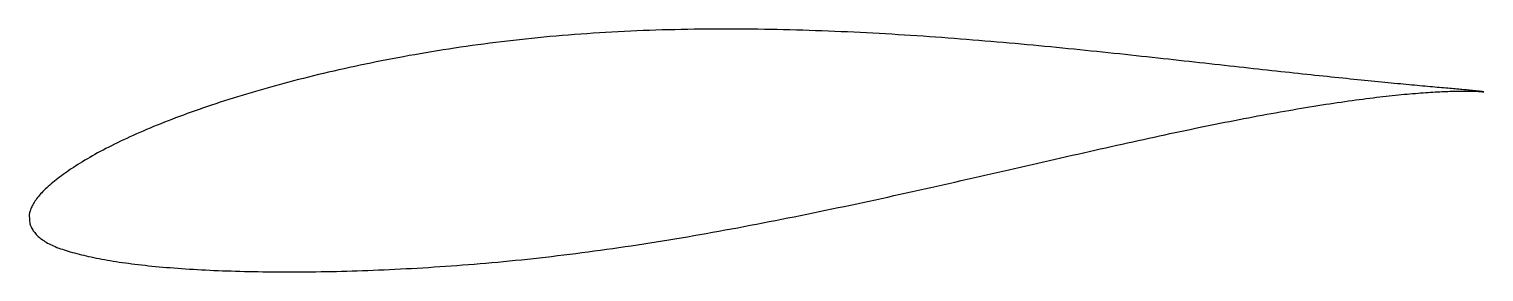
# Model space of a CAD drawing. Header units: metres. Extents: x -26 to 52.6, y -4.9 to 8.2.
import ezdxf

# ---------------------------------------------------------------- set-up
doc = ezdxf.new("R2010")
doc.units = ezdxf.units.M

msp = doc.modelspace()

# ---------------------------------------------------------------- linework, layer by layer
msp.add_lwpolyline([(52.616, 4.791), (52.614, 4.791), (52.61, 4.793), (52.602, 4.794), (52.591, 4.796), (52.578, 4.798), (52.561, 4.801), (52.541, 4.804), (52.518, 4.807), (52.492, 4.81), (52.463, 4.814), (52.431, 4.818), (52.396, 4.822), (52.358, 4.826), (52.317, 4.831), (52.273, 4.835), (52.226, 4.84), (52.176, 4.846), (52.123, 4.851), (52.067, 4.857), (52.008, 4.863), (51.946, 4.869), (51.881, 4.875), (51.813, 4.881), (51.742, 4.888), (51.668, 4.895), (51.591, 4.902), (51.511, 4.909), (51.428, 4.917), (51.343, 4.925), (51.254, 4.933), (51.162, 4.941), (51.068, 4.949), (50.97, 4.958), (50.87, 4.967), (50.767, 4.976), (50.66, 4.986), (50.551, 4.996), (50.439, 5.006), (50.325, 5.016), (50.207, 5.026), (50.086, 5.037), (49.963, 5.048), (49.837, 5.06), (49.708, 5.071), (49.576, 5.083), (49.441, 5.095), (49.303, 5.108), (49.163, 5.121), (49.02, 5.134), (48.874, 5.147), (48.726, 5.161), (48.574, 5.175), (48.42, 5.189), (48.263, 5.204), (48.104, 5.219), (47.941, 5.234), (47.776, 5.25), (47.609, 5.266), (47.438, 5.283), (47.265, 5.299), (47.09, 5.316), (46.912, 5.334), (46.731, 5.352), (46.547, 5.37), (46.361, 5.388), (46.173, 5.407), (45.981, 5.426), (45.788, 5.446), (45.591, 5.466), (45.393, 5.487), (45.191, 5.507), (44.988, 5.528), (44.781, 5.549), (44.573, 5.571), (44.362, 5.593), (44.148, 5.616), (43.932, 5.638), (43.714, 5.662), (43.493, 5.685), (43.27, 5.709), (43.044, 5.733), (42.817, 5.757), (42.587, 5.782), (42.354, 5.807), (42.12, 5.833), (41.883, 5.858), (41.644, 5.884), (41.402, 5.911), (41.159, 5.937), (40.913, 5.964), (40.665, 5.991), (40.415, 6.019), (40.163, 6.047), (39.909, 6.075), (39.653, 6.103), (39.394, 6.131), (39.134, 6.16), (38.872, 6.189), (38.607, 6.219), (38.341, 6.248), (38.072, 6.278), (37.802, 6.308), (37.53, 6.338), (37.256, 6.369), (36.98, 6.399), (36.702, 6.43), (36.422, 6.461), (36.141, 6.493), (35.858, 6.524), (35.573, 6.555), (35.286, 6.586), (34.998, 6.618), (34.707, 6.65), (34.416, 6.682), (34.122, 6.713), (33.827, 6.745), (33.53, 6.777), (33.232, 6.809), (32.932, 6.841), (32.631, 6.873), (32.328, 6.905), (32.024, 6.937), (31.718, 6.968), (31.411, 7), (31.102, 7.032), (30.792, 7.063), (30.48, 7.095), (30.168, 7.126), (29.854, 7.157), (29.538, 7.188), (29.222, 7.219), (28.904, 7.25), (28.585, 7.28), (28.265, 7.31), (27.944, 7.34), (27.621, 7.37), (27.298, 7.399), (26.973, 7.428), (26.647, 7.457), (26.32, 7.486), (25.993, 7.514), (25.664, 7.542), (25.334, 7.569), (25.004, 7.596), (24.672, 7.623), (24.34, 7.649), (24.007, 7.675), (23.673, 7.7), (23.338, 7.725), (23.002, 7.749), (22.666, 7.773), (22.329, 7.797), (21.991, 7.819), (21.653, 7.842), (21.314, 7.863), (20.975, 7.884), (20.634, 7.905), (20.294, 7.925), (19.953, 7.944), (19.611, 7.962), (19.269, 7.98), (18.926, 7.998), (18.583, 8.015), (18.24, 8.03), (17.896, 8.045), (17.552, 8.06), (17.208, 8.074), (16.863, 8.087), (16.518, 8.099), (16.173, 8.111), (15.828, 8.122), (15.482, 8.132), (15.137, 8.141), (14.791, 8.149), (14.445, 8.157), (14.099, 8.163), (13.754, 8.169), (13.408, 8.174), (13.062, 8.178), (12.716, 8.182), (12.37, 8.184), (12.025, 8.185), (11.679, 8.186), (11.334, 8.185), (10.989, 8.184), (10.644, 8.182), (10.299, 8.178), (9.955, 8.174), (9.611, 8.168), (9.267, 8.162), (8.924, 8.154), (8.581, 8.146), (8.238, 8.137), (7.896, 8.126), (7.554, 8.114), (7.213, 8.102), (6.873, 8.088), (6.532, 8.073), (6.193, 8.057), (5.854, 8.04), (5.516, 8.022), (5.178, 8.002), (4.841, 7.982), (4.505, 7.961), (4.169, 7.938), (3.834, 7.914), (3.5, 7.889), (3.167, 7.863), (2.835, 7.836), (2.503, 7.807), (2.173, 7.777), (1.843, 7.747), (1.514, 7.715), (1.186, 7.683), (0.859, 7.648), (0.533, 7.613), (0.209, 7.577), (-0.115, 7.54), (-0.438, 7.501), (-0.759, 7.462), (-1.08, 7.421), (-1.399, 7.379), (-1.717, 7.337), (-2.034, 7.293), (-2.35, 7.248), (-2.664, 7.203), (-2.978, 7.156), (-3.289, 7.108), (-3.6, 7.06), (-3.909, 7.01), (-4.217, 6.96), (-4.524, 6.909), (-4.829, 6.856), (-5.132, 6.803), (-5.435, 6.75), (-5.736, 6.695), (-6.035, 6.639), (-6.333, 6.583), (-6.629, 6.526), (-6.924, 6.468), (-7.217, 6.41), (-7.508, 6.351), (-7.798, 6.291), (-8.087, 6.231), (-8.373, 6.17), (-8.658, 6.108), (-8.941, 6.046), (-9.223, 5.982), (-9.503, 5.919), (-9.781, 5.854), (-10.057, 5.79), (-10.331, 5.724), (-10.604, 5.658), (-10.875, 5.591), (-11.144, 5.524), (-11.411, 5.456), (-11.676, 5.388), (-11.939, 5.318), (-12.2, 5.249), (-12.459, 5.179), (-12.717, 5.109), (-12.972, 5.038), (-13.225, 4.966), (-13.476, 4.894), (-13.725, 4.822), (-13.973, 4.749), (-14.218, 4.676), (-14.46, 4.602), (-14.701, 4.528), (-14.94, 4.454), (-15.176, 4.38), (-15.41, 4.305), (-15.643, 4.229), (-15.872, 4.154), (-16.1, 4.078), (-16.325, 4.002), (-16.548, 3.925), (-16.769, 3.849), (-16.988, 3.772), (-17.204, 3.695), (-17.418, 3.617), (-17.629, 3.54), (-17.839, 3.462), (-18.045, 3.384), (-18.25, 3.306), (-18.452, 3.228), (-18.651, 3.15), (-18.849, 3.071), (-19.043, 2.993), (-19.236, 2.914), (-19.425, 2.835), (-19.613, 2.756), (-19.797, 2.677), (-19.98, 2.598), (-20.159, 2.519), (-20.336, 2.44), (-20.511, 2.361), (-20.683, 2.282), (-20.853, 2.203), (-21.019, 2.124), (-21.184, 2.045), (-21.345, 1.965), (-21.504, 1.886), (-21.661, 1.807), (-21.814, 1.728), (-21.965, 1.649), (-22.113, 1.57), (-22.259, 1.491), (-22.402, 1.412), (-22.542, 1.333), (-22.68, 1.255), (-22.814, 1.176), (-22.946, 1.098), (-23.076, 1.02), (-23.202, 0.942), (-23.326, 0.864), (-23.447, 0.787), (-23.565, 0.71), (-23.681, 0.633), (-23.793, 0.557), (-23.903, 0.482), (-24.01, 0.407), (-24.114, 0.332), (-24.216, 0.258), (-24.315, 0.184), (-24.41, 0.111), (-24.503, 0.039), (-24.593, -0.033), (-24.681, -0.104), (-24.765, -0.175), (-24.847, -0.245), (-24.925, -0.315), (-25.001, -0.384), (-25.074, -0.453), (-25.144, -0.521), (-25.211, -0.589), (-25.276, -0.656), (-25.337, -0.723), (-25.395, -0.79), (-25.451, -0.856), (-25.503, -0.921), (-25.553, -0.986), (-25.6, -1.05), (-25.643, -1.114), (-25.684, -1.177), (-25.722, -1.239), (-25.757, -1.301), (-25.789, -1.361), (-25.819, -1.42), (-25.845, -1.478), (-25.868, -1.534), (-25.889, -1.589), (-25.907, -1.641), (-25.922, -1.691), (-25.934, -1.737), (-25.944, -1.778), (-25.952, -1.813), (-25.957, -1.84), (-25.96, -1.858), (-25.915, -2.36), (-25.913, -2.364), (-25.908, -2.375), (-25.899, -2.394), (-25.886, -2.422), (-25.869, -2.459), (-25.848, -2.504), (-25.824, -2.552), (-25.797, -2.602), (-25.766, -2.654), (-25.733, -2.706), (-25.697, -2.759), (-25.657, -2.811), (-25.615, -2.862), (-25.57, -2.913), (-25.522, -2.963), (-25.471, -3.012), (-25.417, -3.061), (-25.36, -3.108), (-25.3, -3.154), (-25.237, -3.2), (-25.172, -3.244), (-25.103, -3.288), (-25.032, -3.331), (-24.958, -3.373), (-24.881, -3.414), (-24.801, -3.454), (-24.718, -3.493), (-24.633, -3.531), (-24.544, -3.569), (-24.453, -3.606), (-24.359, -3.642), (-24.262, -3.678), (-24.162, -3.712), (-24.059, -3.747), (-23.953, -3.781), (-23.845, -3.814), (-23.734, -3.847), (-23.62, -3.879), (-23.503, -3.911), (-23.383, -3.943), (-23.261, -3.975), (-23.136, -4.006), (-23.008, -4.037), (-22.877, -4.067), (-22.743, -4.097), (-22.607, -4.127), (-22.468, -4.156), (-22.326, -4.185), (-22.182, -4.214), (-22.035, -4.242), (-21.885, -4.269), (-21.732, -4.296), (-21.577, -4.323), (-21.419, -4.349), (-21.258, -4.374), (-21.095, -4.399), (-20.93, -4.424), (-20.761, -4.447), (-20.59, -4.47), (-20.417, -4.493), (-20.241, -4.515), (-20.062, -4.536), (-19.881, -4.557), (-19.697, -4.577), (-19.511, -4.597), (-19.323, -4.616), (-19.131, -4.635), (-18.938, -4.653), (-18.742, -4.671), (-18.543, -4.688), (-18.342, -4.704), (-18.139, -4.72), (-17.933, -4.735), (-17.725, -4.75), (-17.515, -4.764), (-17.302, -4.778), (-17.087, -4.791), (-16.87, -4.804), (-16.65, -4.816), (-16.428, -4.827), (-16.204, -4.838), (-15.977, -4.849), (-15.749, -4.858), (-15.518, -4.868), (-15.285, -4.876), (-15.049, -4.884), (-14.812, -4.892), (-14.572, -4.899), (-14.331, -4.905), (-14.087, -4.911), (-13.841, -4.916), (-13.593, -4.92), (-13.343, -4.924), (-13.091, -4.927), (-12.838, -4.93), (-12.582, -4.932), (-12.324, -4.933), (-12.064, -4.934), (-11.802, -4.934), (-11.539, -4.933), (-11.273, -4.932), (-11.006, -4.93), (-10.736, -4.927), (-10.465, -4.924), (-10.193, -4.92), (-9.918, -4.915), (-9.642, -4.91), (-9.364, -4.903), (-9.084, -4.897), (-8.802, -4.889), (-8.519, -4.881), (-8.234, -4.872), (-7.948, -4.862), (-7.66, -4.851), (-7.371, -4.84), (-7.08, -4.828), (-6.787, -4.815), (-6.493, -4.802), (-6.197, -4.788), (-5.9, -4.773), (-5.601, -4.757), (-5.302, -4.741), (-5, -4.724), (-4.697, -4.706), (-4.393, -4.687), (-4.088, -4.668), (-3.781, -4.648), (-3.473, -4.627), (-3.164, -4.605), (-2.854, -4.582), (-2.542, -4.558), (-2.229, -4.534), (-1.915, -4.509), (-1.6, -4.483), (-1.284, -4.455), (-0.967, -4.427), (-0.649, -4.399), (-0.329, -4.369), (-0.009, -4.338), (0.312, -4.306), (0.634, -4.273), (0.957, -4.24), (1.281, -4.205), (1.606, -4.169), (1.932, -4.132), (2.259, -4.095), (2.586, -4.056), (2.914, -4.017), (3.243, -3.976), (3.572, -3.934), (3.903, -3.892), (4.233, -3.849), (4.565, -3.804), (4.897, -3.759), (5.23, -3.713), (5.563, -3.666), (5.897, -3.617), (6.232, -3.568), (6.566, -3.518), (6.902, -3.467), (7.238, -3.416), (7.574, -3.363), (7.91, -3.31), (8.247, -3.255), (8.585, -3.2), (8.922, -3.144), (9.26, -3.087), (9.598, -3.03), (9.937, -2.971), (10.276, -2.912), (10.614, -2.853), (10.954, -2.792), (11.293, -2.731), (11.632, -2.669), (11.971, -2.607), (12.311, -2.544), (12.65, -2.48), (12.99, -2.415), (13.33, -2.35), (13.669, -2.285), (14.009, -2.219), (14.348, -2.152), (14.687, -2.085), (15.026, -2.018), (15.366, -1.95), (15.704, -1.881), (16.043, -1.812), (16.381, -1.743), (16.72, -1.674), (17.058, -1.603), (17.395, -1.533), (17.733, -1.462), (18.07, -1.391), (18.406, -1.32), (18.742, -1.248), (19.078, -1.176), (19.414, -1.104), (19.748, -1.032), (20.083, -0.959), (20.417, -0.887), (20.75, -0.814), (21.083, -0.741), (21.415, -0.667), (21.747, -0.594), (22.077, -0.52), (22.408, -0.447), (22.737, -0.373), (23.066, -0.299), (23.394, -0.225), (23.722, -0.152), (24.048, -0.078), (24.374, -0.004), (24.699, 0.07), (25.023, 0.144), (25.347, 0.217), (25.669, 0.291), (25.99, 0.364), (26.311, 0.437), (26.63, 0.51), (26.949, 0.583), (27.266, 0.656), (27.583, 0.728), (27.898, 0.8), (28.213, 0.872), (28.526, 0.944), (28.838, 1.015), (29.149, 1.086), (29.459, 1.157), (29.767, 1.227), (30.075, 1.297), (30.381, 1.367), (30.686, 1.436), (30.989, 1.505), (31.292, 1.573), (31.593, 1.641), (31.892, 1.709), (32.191, 1.775), (32.487, 1.842), (32.783, 1.908), (33.077, 1.973), (33.369, 2.038), (33.661, 2.102), (33.95, 2.166), (34.238, 2.229), (34.525, 2.291), (34.81, 2.353), (35.093, 2.415), (35.375, 2.476), (35.655, 2.536), (35.933, 2.595), (36.21, 2.653), (36.485, 2.711), (36.759, 2.769), (37.03, 2.825), (37.3, 2.881), (37.568, 2.936), (37.835, 2.99), (38.099, 3.044), (38.362, 3.097), (38.623, 3.149), (38.882, 3.2), (39.139, 3.25), (39.394, 3.3), (39.648, 3.349), (39.899, 3.397), (40.148, 3.444), (40.396, 3.491), (40.641, 3.536), (40.885, 3.581), (41.126, 3.625), (41.365, 3.668), (41.603, 3.71), (41.838, 3.752), (42.071, 3.793), (42.302, 3.832), (42.53, 3.871), (42.757, 3.91), (42.981, 3.947), (43.204, 3.983), (43.424, 4.019), (43.641, 4.054), (43.857, 4.088), (44.07, 4.121), (44.281, 4.153), (44.49, 4.185), (44.696, 4.216), (44.9, 4.245), (45.102, 4.274), (45.301, 4.303), (45.498, 4.33), (45.692, 4.357), (45.885, 4.383), (46.074, 4.408), (46.261, 4.432), (46.446, 4.455), (46.629, 4.478), (46.808, 4.499), (46.986, 4.52), (47.161, 4.541), (47.333, 4.56), (47.503, 4.579), (47.67, 4.597), (47.834, 4.614), (47.996, 4.63), (48.156, 4.646), (48.313, 4.661), (48.467, 4.675), (48.618, 4.689), (48.767, 4.702), (48.914, 4.714), (49.057, 4.726), (49.198, 4.737), (49.336, 4.747), (49.472, 4.757), (49.605, 4.766), (49.735, 4.774), (49.862, 4.782), (49.986, 4.79), (50.108, 4.796), (50.227, 4.803), (50.343, 4.808), (50.457, 4.813), (50.568, 4.818), (50.675, 4.822), (50.78, 4.826), (50.882, 4.829), (50.982, 4.832), (51.078, 4.834), (51.172, 4.836), (51.263, 4.838), (51.351, 4.839), (51.435, 4.84), (51.518, 4.84), (51.597, 4.84), (51.673, 4.84), (51.746, 4.839), (51.817, 4.838), (51.884, 4.837), (51.949, 4.836), (52.011, 4.834), (52.069, 4.832), (52.125, 4.83), (52.178, 4.828), (52.227, 4.826), (52.274, 4.824), (52.318, 4.821), (52.359, 4.818), (52.397, 4.816), (52.432, 4.813), (52.463, 4.81), (52.492, 4.808), (52.518, 4.805), (52.541, 4.802), (52.561, 4.8), (52.578, 4.798), (52.591, 4.796), (52.602, 4.794), (52.61, 4.792), (52.614, 4.791), (52.616, 4.791)], close=True)

doc.saveas('drawing.dxf')
